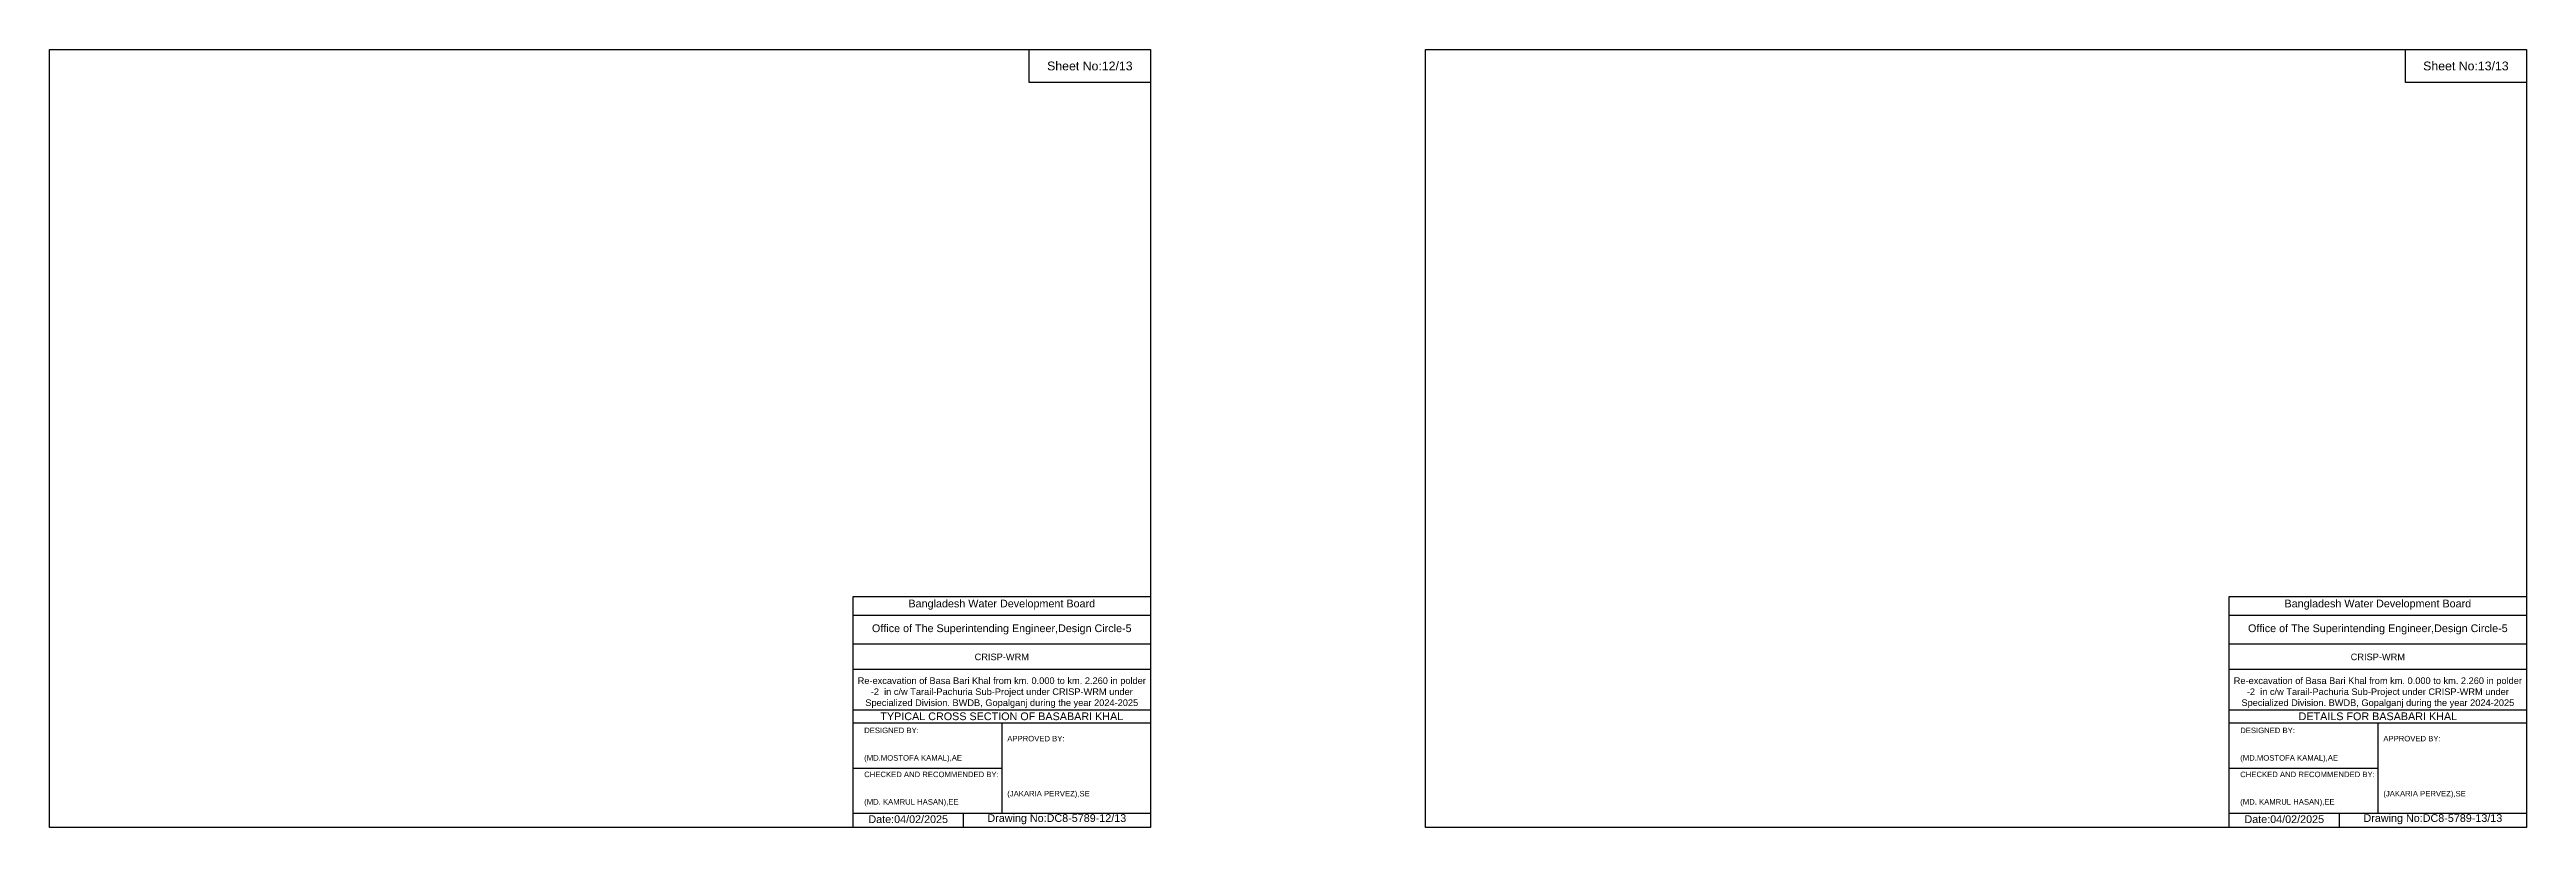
# Model space of a CAD drawing. Header units: inches. Extents: x 91000 to 228000, y -17569 to 0.
# Drawn here: x 210000 to 228000, y -5656 to 0 of the extents above; entities that cross this region are included whole.
import ezdxf

# ---------------------------------------------------------------- set-up
doc = ezdxf.new("R2010")
doc.units = ezdxf.units.IN
doc.header["$LTSCALE"] = 7
doc.header["$MEASUREMENT"] = 0
doc.styles.get("Standard").update_dxf_attribs({"font": 'arial.ttf'})

msp = doc.modelspace()

# ---------------------------------------------------------------- linework, layer by layer
for points in [[(210000, 0), (218000, 0), (218000, -5656), (210000, -5656)], [(217120, 0), (218000, 0), (218000, -240), (217120, -240)], [(220000, 0), (228000, 0), (228000, -5656), (220000, -5656)], [(227120, 0), (228000, 0), (228000, -240), (227120, -240)]]:
    msp.add_lwpolyline(points, close=True)
for points in [[(215840, -5656), (215840, -3976), (218000, -3976)], [(215840, -4112), (218000, -4112)], [(225840, -5656), (225840, -3976), (228000, -3976)], [(225840, -4112), (228000, -4112)], [(215840, -4320), (218000, -4320)], [(225840, -4320), (228000, -4320)], [(215840, -4504), (218000, -4504)], [(225840, -4504), (228000, -4504)], [(215840, -4800), (218000, -4800)], [(225840, -4800), (228000, -4800)], [(215840, -4896), (218000, -4896)], [(216920, -4896), (216920, -5552)], [(225840, -4896), (228000, -4896)], [(226920, -4896), (226920, -5552)], [(215840, -5224), (216920, -5224)], [(225840, -5224), (226920, -5224)], [(215840, -5552), (218000, -5552)], [(216640, -5552), (216640, -5656)], [(225840, -5552), (228000, -5552)], [(226640, -5552), (226640, -5656)]]:
    msp.add_lwpolyline(points)

# ---------------------------------------------------------------- texts
at = {"attachment_point": 5}
for s, insert, char_height in [('Sheet No:12/13', (217560, -120), 64), ('Sheet No:13/13', (227560, -120), 64), ('Bangladesh Water Development Board', (216920, -4036), 56), ('Bangladesh Water Development Board', (226920, -4036), 56), ('Office of The Superintending Engineer,Design Circle-5', (216920, -4216), 56), ('Office of The Superintending Engineer,Design Circle-5', (226920, -4216), 56)]:
    msp.add_mtext(s, dxfattribs=dict(at, insert=insert, char_height=char_height))
for s, insert, char_height, width, attachment_point in [('CRISP-WRM', (216920, -4416), 48, 2240, 5), ('CRISP-WRM', (226920, -4416), 48, 2240, 5), ('Re-excavation of Basa Bari Khal from km. 0.000 to km. 2.260 in polder -2  in c/w Tarail-Pachuria Sub-Project under CRISP-WRM under Specialized Division. BWDB, Gopalganj during the year 2024-2025', (216920, -4676), 48, 2160, 5), ('Re-excavation of Basa Bari Khal from km. 0.000 to km. 2.260 in polder -2  in c/w Tarail-Pachuria Sub-Project under CRISP-WRM under Specialized Division. BWDB, Gopalganj during the year 2024-2025', (226920, -4676), 48, 2160, 5), ('TYPICAL CROSS SECTION OF BASABARI KHAL', (216920, -4848), 56, 2240, 5), ('DETAILS FOR BASABARI KHAL', (226920, -4848), 56, 2240, 5), ('DESIGNED BY:^J^J^J(MD.MOSTOFA KAMAL),AE', (215920, -5056), 40, 1120, 4), ('APPROVED BY:^J^J^J^J^J^J(JAKARIA PERVEZ),SE', (216960, -5216), 40, 1120, 4), ('DESIGNED BY:^J^J^J(MD.MOSTOFA KAMAL),AE', (225920, -5056), 40, 1120, 4), ('APPROVED BY:^J^J^J^J^J^J(JAKARIA PERVEZ),SE', (226960, -5216), 40, 1120, 4), ('CHECKED AND RECOMMENDED BY:^J^J^J(MD. KAMRUL HASAN),EE', (215920, -5376), 40, 1120, 4), ('CHECKED AND RECOMMENDED BY:^J^J^J(MD. KAMRUL HASAN),EE', (225920, -5376), 40, 1120, 4), ('Date:04/02/2025', (216240, -5596), 56, 1120, 5), ('Drawing No:DC8-5789-12/13', (217320, -5596), 56, 1760, 5), ('Date:04/02/2025', (226240, -5596), 56, 1120, 5), ('Drawing No:DC8-5789-13/13', (227320, -5596), 56, 1760, 5)]:
    msp.add_mtext(s, dxfattribs=dict(insert=insert, char_height=char_height, width=width, attachment_point=attachment_point))

doc.saveas('drawing.dxf')
